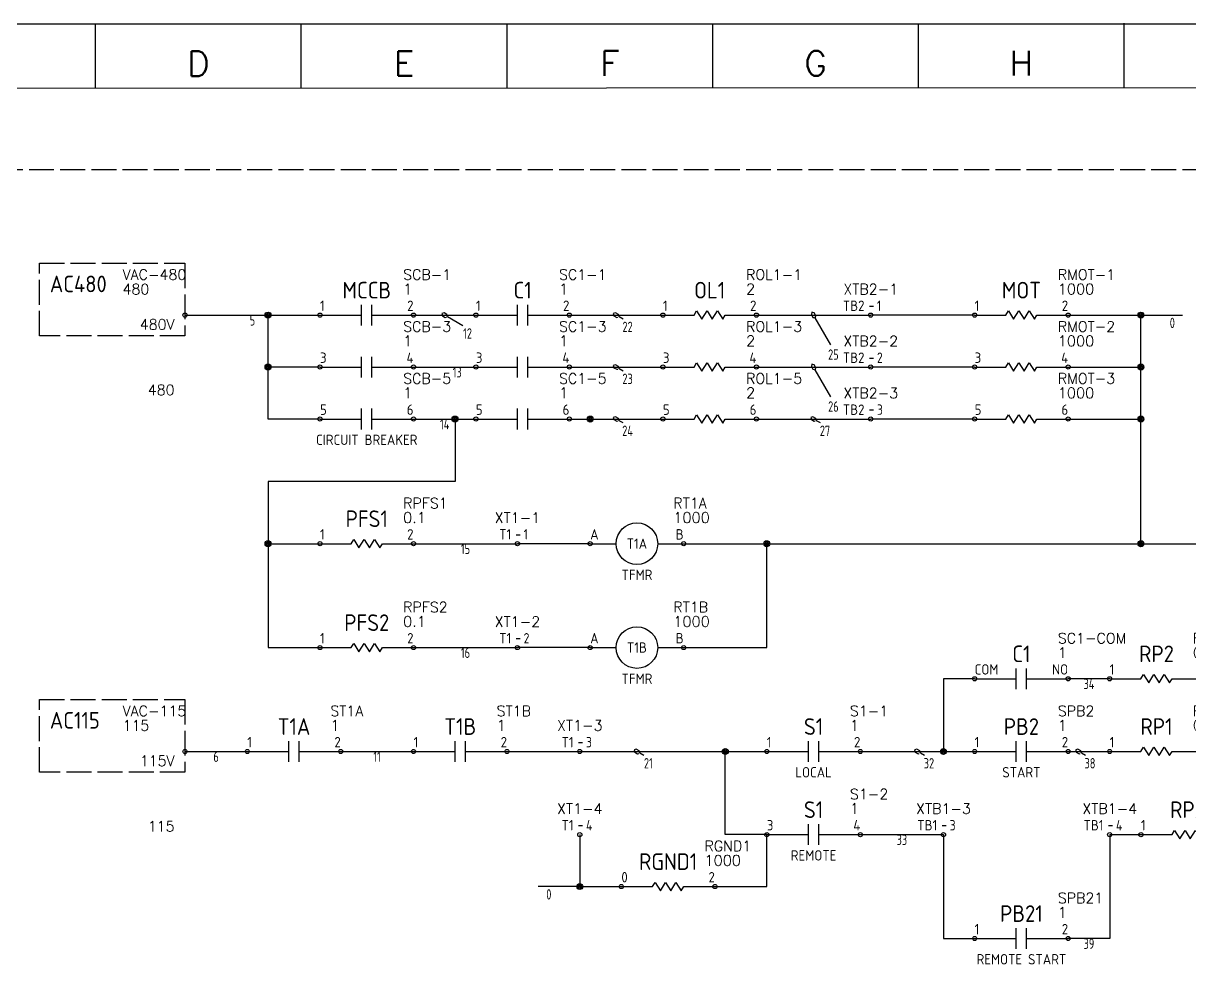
# Model space of a CAD drawing. Header units: millimetres. Extents: x 0 to 1020, y 0 to 646.
# Drawn here: x 146.1 to 426.7, y 415.1 to 645.2 of the extents above; entities that cross this region are included whole.
import ezdxf
from ezdxf.enums import TextEntityAlignment as Align

# ---------------------------------------------------------------- set-up
doc = ezdxf.new("R2010")
doc.units = ezdxf.units.MM
doc.header["$LTSCALE"] = 0.5
doc.linetypes.add('ACAD_ISO02W100', pattern=[15, 12, -3])
for name, color, linetype in [('DESC', 7, 'Continuous'), ('LOCBOX', 7, 'ACAD_ISO02W100'), ('MISC', 7, 'Continuous'), ('NETLIST', 50, 'Continuous'), ('OUTLINE_GRID', 7, 'Continuous'), ('SYMS', 7, 'Continuous'), ('TAGS', 7, 'Continuous'), ('TERMS', 7, 'Continuous'), ('WIREFIXED', 7, 'Continuous'), ('WIRENO', 7, 'Continuous'), ('WIRES', 7, 'Continuous')]:
    doc.layers.add(name, color=color, linetype=linetype)
doc.styles.get("Standard").update_dxf_attribs({"font": 'txt.shx', "bigfont": 'gbcbig.shx'})
doc.styles.add('WD_IEC', font='isocp2.shx', dxfattribs={"width": 0.9, "height": 4})

# ---------------------------------------------------------------- blocks, each defined once
blk = doc.blocks.new('2010 Grid')
at = {"layer": 'OUTLINE_GRID'}
for p, q in [((850, 481.25), (0, 481.25)), ((136.25, 468.37), (136.25, 481.32)), ((177.5, 468.39), (177.5, 481.34)), ((218.75, 468.41), (218.75, 481.36)), ((260, 468.44), (260, 481.38)), ((301.25, 468.46), (301.25, 481.4)), ((342.5, 468.48), (342.5, 481.43)), ((837.5, 468.74), (12.5, 468.31))]:
    blk.add_line(p, q, dxfattribs=at)
at = {"layer": 'OUTLINE_GRID', "char_height": 5, "width": 17.7556, "attachment_point": 5}
for s, insert in [('D', (156.88, 473.34)), ('E', (198.12, 473.37)), ('F', (239.38, 473.39)), ('G', (280.62, 473.41)), ('H', (321.88, 473.43))]:
    blk.add_mtext(s, dxfattribs=dict(at, insert=insert))
blk = doc.blocks.new('CONTACT-NO')
for p, q in [((2.5, 0), (12.5, 0)), ((12.5, -2.5), (12.5, 2.5)), ((15, -2.5), (15, 2.5)), ((15, 0), (25, 0))]:
    blk.add_line(p, q)
for centre in [(2.5, 0), (25, 0)]:
    blk.add_circle(centre, 0.5)
at = {"style": 'WD_IEC', "flags": 1}
blk.add_attdef('LOC', text='', height=4, dxfattribs=at).set_placement((13.75, 11), align=Align.MIDDLE_CENTER)
at = {"style": 'WD_IEC'}
for tag, height, p in [('TAG1', 4, (13.75, 6)), ('DESC1', 2.5, (13.75, -5))]:
    blk.add_attdef(tag, text='', height=height, dxfattribs=at).set_placement(p, align=Align.MIDDLE_CENTER)
for tag, p, height, flags in [('TERM01', (2.5, 1), 2.5, 8), ('X4TERM01', (2.5, 0), 0.64, 1), ('X1TERM02', (25, 0), 0.64, 1)]:
    blk.add_attdef(tag, p, '', height=height, dxfattribs=dict(at, flags=flags))
at = {"style": 'WD_IEC', "flags": 8}
blk.add_attdef('TERM02', text='', height=2.5, dxfattribs=at).set_placement((25, 1), align=Align.RIGHT)
at = {"layer": 'NETLIST'}
for tag, p, height in [('NETTAG', (22.5, 8.5), 2.5), ('NETVALUE', (22.5, 5), 2.56)]:
    blk.add_attdef(tag, p, '', height=height, dxfattribs=at)
blk = doc.blocks.new('RESISTOR-1')
for p, q in [((0, 0), (7.5, 0)), ((7.5, 0), (8.12, 1)), ((8.12, 1), (9.38, -1)), ((9.38, -1), (10.62, 1)), ((10.62, 1), (11.88, -1)), ((11.88, -1), (13.12, 1)), ((13.12, 1), (14.38, -1)), ((14.38, -1), (15, 0)), ((15, 0), (22.5, 0))]:
    blk.add_line(p, q)
for centre in [(0, 0), (22.5, 0)]:
    blk.add_circle(centre, 0.5)
at = {"style": 'WD_IEC', "flags": 1}
blk.add_attdef('LOC', text='', height=4, dxfattribs=at).set_placement((11.25, 11), align=Align.MIDDLE_CENTER)
at = {"style": 'WD_IEC'}
for tag, height, p in [('TAG1', 4, (11.25, 6)), ('DESC1', 2.5, (10.75, -3))]:
    blk.add_attdef(tag, text='', height=height, dxfattribs=at).set_placement(p, align=Align.MIDDLE_CENTER)
for tag, p, height, flags in [('TERM01', (0, 1), 2.5, 8), ('X4TERM01', (0, 0), 0.64, 1), ('X1TERM02', (22.5, 0), 0.64, 1)]:
    blk.add_attdef(tag, p, '', height=height, dxfattribs=dict(at, flags=flags))
at = {"style": 'WD_IEC', "flags": 8}
blk.add_attdef('TERM02', text='', height=2.5, dxfattribs=at).set_placement((22.5, 1), align=Align.RIGHT)
at = {"layer": 'NETLIST'}
for tag, p, height in [('NETTAG', (20, 8.5), 2.5), ('NETVALUE', (20, 5), 2.56)]:
    blk.add_attdef(tag, p, '', height=height, dxfattribs=at)
blk = doc.blocks.new('DCM-1')
at = {"linetype": 'ACAD_ISO02W100'}
blk.add_lwpolyline([(-35, 12.5), (0, 12.5), (0, -5), (-35, -5)], close=True, dxfattribs=at)
blk.add_circle((0, 0), 0.5)
at = {"style": 'WD_IEC'}
for tag, height, flags, p in [('LOC', 4, 1, (-32.5, 14.5)), ('DESC1', 3, 9, (-32.5, 2.5))]:
    blk.add_attdef(tag, text='', height=height, dxfattribs=dict(at, flags=flags)).set_placement(p, align=Align.MIDDLE_LEFT)
blk.add_attdef('TAG1', text='', height=4, dxfattribs=at).set_placement((-32.5, 7.5), align=Align.MIDDLE_LEFT)
at = {"style": 'WD_IEC', "flags": 1}
blk.add_attdef('X1TERM01', (0, 0), '', height=0.5, dxfattribs=at)
blk.add_attdef('TERMDESC01', text='', height=2.5).set_placement((-2.5, -1), align=Align.TOP_RIGHT)
blk.add_attdef('TERM01', text='', height=2.5).set_placement((-2.5, -20), align=Align.BOTTOM_RIGHT)
at = {"layer": 'NETLIST'}
for tag, p in [('NETTAG', (-15, 8.5)), ('NETVALUE', (-15, 5))]:
    blk.add_attdef(tag, p, '', height=2.5, dxfattribs=at)
blk = doc.blocks.new('TBH-1')
blk.add_line((-0.33, 2.17), (0.65, 2.17))
blk.add_circle((0, 0), 0.5)
at = {"style": 'WD_IEC', "flags": 1}
blk.add_attdef('LOC', text='', height=4, dxfattribs=at).set_placement((-15, 7.5), align=Align.MIDDLE_LEFT)
at = {"style": 'WD_IEC'}
blk.add_attdef('TAG1', text='', height=2.5, dxfattribs=at).set_placement((-1.5, 1), align=Align.RIGHT)
at = {"style": 'WD_IEC', "width": 0.9}
blk.add_attdef('TERM01', (1.5, 1), '', height=2.5, dxfattribs=at)
at = {"style": 'WD_IEC', "flags": 1}
blk.add_attdef('X1TERM01', (0, 0), '', height=0.5, dxfattribs=at)
at = {"layer": 'NETLIST'}
for tag, p in [('NETTAG', (0, 5)), ('NETVALUE', (0, -2.5))]:
    blk.add_attdef(tag, text='', height=2.5, dxfattribs=at).set_placement(p, align=Align.CENTER)
blk = doc.blocks.new('WDDOT')
for radius in [0.72, 0.449, 0.223]:
    blk.add_circle((0, 0), radius)
blk = doc.blocks.new('WD_WNH2')
at = {"linetype": 'Continuous', "style": 'WD_IEC', "width": 0.8}
blk.add_attdef('WIRENO', text='', height=2.5, dxfattribs=at).set_placement((0, 0), align=Align.TOP_CENTER)
at = {"style": 'WD_IEC', "flags": 1}
for tag, p in [('W02USER', (0, -1.21)), ('W03USER', (0, -1.33)), ('W04USER', (0, -1.46)), ('W05USER', (0, -1.58)), ('W06USER', (0, -1.71)), ('W07USER', (0, -1.83)), ('W08USER', (0, -1.96)), ('W09USER', (0, -2.08)), ('W01USER', (0, -1.08)), ('W10USER', (0, -2.21))]:
    blk.add_attdef(tag, text='', height=0.08, dxfattribs=at).set_placement(p, align=Align.CENTER)
blk = doc.blocks.new('CONTACTOR-H')
for p, q in [((0, 0), (6.25, 0)), ((16.25, 0), (22.5, 0))]:
    blk.add_line(p, q)
for centre, radius in [((11.25, 0), 5), ((0, 0), 0.5), ((22.5, 0), 0.5)]:
    blk.add_circle(centre, radius)
at = {"style": 'WD_IEC', "flags": 1}
blk.add_attdef('LOC', text='', height=4, dxfattribs=at).set_placement((11.25, 8.5), align=Align.MIDDLE_CENTER)
at = {"style": 'WD_IEC'}
for tag, p, height, flags in [('TERM01', (0, 1), 2.5, 8), ('X4TERM01', (0, 0), 0.64, 1), ('X1TERM02', (22.5, 0), 0.64, 1)]:
    blk.add_attdef(tag, p, '', height=height, dxfattribs=dict(at, flags=flags))
at = {"style": 'WD_IEC', "flags": 8}
blk.add_attdef('TERM02', text='', height=2.5, dxfattribs=at).set_placement((22.5, 1), align=Align.RIGHT)
at = {"style": 'WD_IEC'}
for tag, height, p in [('TAG1', 4, (11.25, 0)), ('DESC1', 2.5, (11.25, -7.5))]:
    blk.add_attdef(tag, text='', height=height, dxfattribs=at).set_placement(p, align=Align.MIDDLE_CENTER)
at = {"layer": 'NETLIST'}
for tag, p, height in [('NETTAG', (20, 8.5), 2.5), ('NETVALUE', (20, 5), 2.56)]:
    blk.add_attdef(tag, p, '', height=height, dxfattribs=at)

msp = doc.modelspace()

# ---------------------------------------------------------------- linework, layer by layer
at = {"layer": 'LOCBOX'}
msp.add_lwpolyline([(65, 610), (632.5, 610), (632.5, 280), (65, 280)], close=True, dxfattribs=at)
at = {"layer": 'WIRENO'}
for points in [[(251.9, 572.46), (248.19, 574.6), (248.04, 575.15), (247.35, 575.54), (246.81, 575.4), (246.96, 574.85), (247.65, 574.46), (247.92, 574.53)], [(290.4, 574.05), (289.44, 574.6), (289.29, 575.15), (288.6, 575.54), (288.06, 575.4), (288.21, 574.85), (288.9, 574.46), (289.17, 574.53)], [(340.38, 567.85), (336.65, 574.31), (336.79, 574.85), (336.4, 575.54), (335.85, 575.69), (335.71, 575.15), (336.1, 574.46), (336.38, 574.39)], [(290.4, 561.55), (289.44, 562.1), (289.29, 562.65), (288.6, 563.04), (288.06, 562.9), (288.21, 562.35), (288.9, 561.96), (289.17, 562.03)], [(340.38, 555.35), (336.65, 561.81), (336.79, 562.35), (336.4, 563.04), (335.85, 563.19), (335.71, 562.65), (336.1, 561.96), (336.38, 561.89)], [(290.4, 549.05), (289.44, 549.6), (289.29, 550.15), (288.6, 550.54), (288.06, 550.4), (288.21, 549.85), (288.9, 549.46), (289.17, 549.53)], [(337.9, 549.05), (336.94, 549.6), (336.79, 550.15), (336.1, 550.54), (335.56, 550.4), (335.71, 549.85), (336.4, 549.46), (336.67, 549.53)], [(295.4, 469.05), (294.44, 469.6), (294.29, 470.15), (293.6, 470.54), (293.06, 470.4), (293.21, 469.85), (293.9, 469.46), (294.17, 469.53)], [(362.9, 469.05), (361.94, 469.6), (361.79, 470.15), (361.1, 470.54), (360.56, 470.4), (360.71, 469.85), (361.4, 469.46), (361.67, 469.53)], [(401.65, 469.05), (400.69, 469.6), (400.54, 470.15), (399.85, 470.54), (399.31, 470.4), (399.46, 469.85), (400.15, 469.46), (400.42, 469.53)]]:
    msp.add_lwpolyline(points, dxfattribs=at)
at = {"layer": 'WIRES'}
for p, q in [((185, 575), (217.5, 575)), ((205, 562.5), (205, 575)), ((240, 575), (255, 575)), ((277.5, 575), (300, 575)), ((322.5, 575), (350, 575)), ((375, 575), (350, 575)), ((397.5, 575), (425, 575)), ((415, 562.5), (415, 575)), ((217.5, 562.5), (205, 562.5)), ((205, 550), (205, 562.5)), ((240, 562.5), (255, 562.5)), ((277.5, 562.5), (300, 562.5)), ((322.5, 562.5), (350, 562.5)), ((375, 562.5), (350, 562.5)), ((397.5, 562.5), (415, 562.5)), ((415, 550), (415, 562.5)), ((217.5, 550), (205, 550)), ((240, 550), (255, 550)), ((250, 550), (250, 535)), ((277.5, 550), (300, 550)), ((322.5, 550), (350, 550)), ((375, 550), (350, 550)), ((397.5, 550), (415, 550)), ((415, 520), (415, 550)), ((250, 535), (205, 535)), ((205, 535), (205, 520)), ((205, 520), (217.5, 520)), ((205, 520), (205, 495)), ((240, 520), (265, 520)), ((282.5, 520), (265, 520)), ((305, 520), (415, 520)), ((325, 495), (325, 520)), ((415, 520), (612.5, 520)), ((205, 495), (217.5, 495)), ((240, 495), (265, 495)), ((282.5, 495), (265, 495)), ((305, 495), (325, 495)), ((375, 487.5), (367.5, 487.5)), ((367.5, 487.5), (367.5, 470)), ((407.5, 487.5), (397.5, 487.5)), ((185, 470), (200, 470)), ((222.5, 470), (240, 470)), ((262.5, 470), (280, 470)), ((280, 470), (325, 470)), ((315, 450), (315, 470)), ((347.5, 470), (375, 470)), ((397.5, 470), (407.5, 470)), ((280, 450), (280, 437.5)), ((325, 450), (315, 450)), ((325, 437.5), (325, 450)), ((347.5, 450), (367.5, 450)), ((367.5, 450), (367.5, 425)), ((407.5, 450), (407.5, 425)), ((407.5, 450), (415, 450)), ((280, 437.5), (270, 437.5)), ((280, 437.5), (290, 437.5)), ((312.5, 437.5), (325, 437.5)), ((367.5, 425), (375, 425)), ((407.5, 425), (397.5, 425))]:
    msp.add_line(p, q, dxfattribs=at)

# ---------------------------------------------------------------- block references
at = {"xscale": 1.2, "yscale": 1.2, "zscale": 1.2}
msp.add_blockref('2010 Grid', (0, 67.5), dxfattribs=at)
for name, p, values in [('DCM-1', (185, 575), {'NETVALUE': '480', 'NETTAG': 'VAC-480', 'TERM01': '480', 'TAG1': 'AC480', 'TERMDESC01': '480V'}), ('TBH-1', (350, 575), {'TAG1': 'TB2', 'TERM01': '1', 'NETTAG': 'XTB2-1'}), ('TBH-1', (350, 562.5), {'TAG1': 'TB2', 'TERM01': '2', 'NETTAG': 'XTB2-2'}), ('TBH-1', (350, 550), {'TAG1': 'TB2', 'TERM01': '3', 'NETTAG': 'XTB2-3'}), ('TBH-1', (265, 520), {'TAG1': 'T1', 'TERM01': '1', 'NETTAG': 'XT1-1'}), ('TBH-1', (265, 495), {'TAG1': 'T1', 'TERM01': '2', 'NETTAG': 'XT1-2'}), ('DCM-1', (185, 470), {'NETVALUE': '115', 'NETTAG': 'VAC-115', 'TERM01': '115', 'TAG1': 'AC115', 'TERMDESC01': '115V'}), ('TBH-1', (280, 470), {'TAG1': 'T1', 'TERM01': '3', 'NETTAG': 'XT1-3'}), ('TBH-1', (280, 450), {'TAG1': 'T1', 'TERM01': '4', 'NETTAG': 'XT1-4'}), ('TBH-1', (367.5, 450), {'TAG1': 'TB1', 'TERM01': '3', 'NETTAG': 'XTB1-3'}), ('TBH-1', (407.5, 450), {'TAG1': 'TB1', 'TERM01': '4', 'NETTAG': 'XTB1-4'})]:
    msp.add_blockref(name, p).add_auto_attribs(values)
ref = msp.add_blockref('CONTACT-NO', (215, 575))
ref.add_attrib('NETTAG', 'SCB-1', (237.5, 583.5), dxfattribs={"layer": 'MISC', "height": 2.5})
ref.add_attrib('NETVALUE', '1', (237.5, 580), dxfattribs={"layer": 'MISC', "height": 2.56})
ref.add_attrib('TAG1', 'MCCB', dxfattribs={"layer": 'TAGS', "height": 4, "style": 'WD_IEC'}).set_placement((228.75, 581), align=Align.MIDDLE_CENTER)
ref.add_attrib('TERM01', '1', (217.5, 576), dxfattribs={"layer": 'TERMS', "height": 2.5, "style": 'WD_IEC'})
ref.add_attrib('TERM02', '2', dxfattribs={"layer": 'TERMS', "height": 2.5, "style": 'WD_IEC'}).set_placement((240, 576), align=Align.RIGHT)
ref = msp.add_blockref('CONTACT-NO', (252.5, 575))
ref.add_attrib('NETTAG', 'SC1-1', (275, 583.5), dxfattribs={"layer": 'NETLIST', "height": 2.5})
ref.add_attrib('NETVALUE', '1', (275, 580), dxfattribs={"layer": 'NETLIST', "height": 2.56})
ref.add_attrib('TAG1', 'C1', dxfattribs={"height": 4, "style": 'WD_IEC'}).set_placement((266.25, 581), align=Align.MIDDLE_CENTER)
ref.add_attrib('TERM01', '1', (255, 576), dxfattribs={"height": 2.5, "style": 'WD_IEC'})
ref.add_attrib('TERM02', '2', dxfattribs={"height": 2.5, "style": 'WD_IEC'}).set_placement((277.5, 576), align=Align.RIGHT)
ref = msp.add_blockref('RESISTOR-1', (300, 575))
ref.add_attrib('NETTAG', 'ROL1-1', (320, 583.5), dxfattribs={"layer": 'NETLIST', "height": 2.5})
ref.add_attrib('NETVALUE', '2', (320, 580), dxfattribs={"layer": 'NETLIST', "height": 2.56})
ref.add_attrib('TAG1', 'OL1', dxfattribs={"height": 4, "style": 'WD_IEC'}).set_placement((311.25, 581), align=Align.MIDDLE_CENTER)
ref.add_attrib('TERM01', '1', (300, 576), dxfattribs={"height": 2.5, "style": 'WD_IEC'})
ref.add_attrib('TERM02', '2', dxfattribs={"height": 2.5, "style": 'WD_IEC'}).set_placement((322.5, 576), align=Align.RIGHT)
ref = msp.add_blockref('RESISTOR-1', (375, 575))
ref.add_attrib('NETTAG', 'RMOT-1', (395, 583.5), dxfattribs={"layer": 'NETLIST', "height": 2.5})
ref.add_attrib('NETVALUE', '1000', (395, 580), dxfattribs={"layer": 'NETLIST', "height": 2.56})
ref.add_attrib('TAG1', 'MOT', dxfattribs={"height": 4, "style": 'WD_IEC'}).set_placement((386.25, 581), align=Align.MIDDLE_CENTER)
ref.add_attrib('TERM01', '1', (375, 576), dxfattribs={"height": 2.5, "style": 'WD_IEC'})
ref.add_attrib('TERM02', '2', dxfattribs={"height": 2.5, "style": 'WD_IEC'}).set_placement((397.5, 576), align=Align.RIGHT)
ref = msp.add_blockref('CONTACT-NO', (215, 562.5))
ref.add_attrib('NETTAG', 'SCB-3', (237.5, 571), dxfattribs={"layer": 'MISC', "height": 2.5})
ref.add_attrib('NETVALUE', '1', (237.5, 567.5), dxfattribs={"layer": 'MISC', "height": 2.56})
ref.add_attrib('TERM01', '3', (217.5, 563.5), dxfattribs={"layer": 'TERMS', "height": 2.5, "style": 'WD_IEC'})
ref.add_attrib('TERM02', '4', dxfattribs={"layer": 'TERMS', "height": 2.5, "style": 'WD_IEC'}).set_placement((240, 563.5), align=Align.RIGHT)
ref = msp.add_blockref('CONTACT-NO', (252.5, 562.5))
ref.add_attrib('NETTAG', 'SC1-3', (275, 571), dxfattribs={"layer": 'NETLIST', "height": 2.5})
ref.add_attrib('NETVALUE', '1', (275, 567.5), dxfattribs={"layer": 'NETLIST', "height": 2.56})
ref.add_attrib('TERM01', '3', (255, 563.5), dxfattribs={"height": 2.5, "style": 'WD_IEC'})
ref.add_attrib('TERM02', '4', dxfattribs={"height": 2.5, "style": 'WD_IEC'}).set_placement((277.5, 563.5), align=Align.RIGHT)
ref = msp.add_blockref('RESISTOR-1', (300, 562.5))
ref.add_attrib('NETTAG', 'ROL1-3', (320, 571), dxfattribs={"layer": 'NETLIST', "height": 2.5})
ref.add_attrib('NETVALUE', '2', (320, 567.5), dxfattribs={"layer": 'NETLIST', "height": 2.56})
ref.add_attrib('TERM01', '3', (300, 563.5), dxfattribs={"height": 2.5, "style": 'WD_IEC'})
ref.add_attrib('TERM02', '4', dxfattribs={"height": 2.5, "style": 'WD_IEC'}).set_placement((322.5, 563.5), align=Align.RIGHT)
ref = msp.add_blockref('RESISTOR-1', (375, 562.5))
ref.add_attrib('NETTAG', 'RMOT-2', (395, 571), dxfattribs={"layer": 'NETLIST', "height": 2.5})
ref.add_attrib('NETVALUE', '1000', (395, 567.5), dxfattribs={"layer": 'NETLIST', "height": 2.56})
ref.add_attrib('TERM01', '3', (375, 563.5), dxfattribs={"height": 2.5, "style": 'WD_IEC'})
ref.add_attrib('TERM02', '4', dxfattribs={"height": 2.5, "style": 'WD_IEC'}).set_placement((397.5, 563.5), align=Align.RIGHT)
ref = msp.add_blockref('CONTACT-NO', (215, 550))
ref.add_attrib('NETTAG', 'SCB-5', (237.5, 558.5), dxfattribs={"layer": 'MISC', "height": 2.5})
ref.add_attrib('NETVALUE', '1', (237.5, 555), dxfattribs={"layer": 'MISC', "height": 2.56})
ref.add_attrib('DESC1', 'CIRCUIT BREAKER', dxfattribs={"layer": 'DESC', "height": 2.5, "style": 'WD_IEC'}).set_placement((228.75, 545), align=Align.MIDDLE_CENTER)
ref.add_attrib('TERM01', '5', (217.5, 551), dxfattribs={"layer": 'TERMS', "height": 2.5, "style": 'WD_IEC'})
ref.add_attrib('TERM02', '6', dxfattribs={"layer": 'TERMS', "height": 2.5, "style": 'WD_IEC'}).set_placement((240, 551), align=Align.RIGHT)
ref = msp.add_blockref('CONTACT-NO', (252.5, 550))
ref.add_attrib('NETTAG', 'SC1-5', (275, 558.5), dxfattribs={"layer": 'NETLIST', "height": 2.5})
ref.add_attrib('NETVALUE', '1', (275, 555), dxfattribs={"layer": 'NETLIST', "height": 2.56})
ref.add_attrib('TERM01', '5', (255, 551), dxfattribs={"height": 2.5, "style": 'WD_IEC'})
ref.add_attrib('TERM02', '6', dxfattribs={"height": 2.5, "style": 'WD_IEC'}).set_placement((277.5, 551), align=Align.RIGHT)
ref = msp.add_blockref('RESISTOR-1', (300, 550))
ref.add_attrib('NETTAG', 'ROL1-5', (320, 558.5), dxfattribs={"layer": 'NETLIST', "height": 2.5})
ref.add_attrib('NETVALUE', '2', (320, 555), dxfattribs={"layer": 'NETLIST', "height": 2.56})
ref.add_attrib('TERM01', '5', (300, 551), dxfattribs={"height": 2.5, "style": 'WD_IEC'})
ref.add_attrib('TERM02', '6', dxfattribs={"height": 2.5, "style": 'WD_IEC'}).set_placement((322.5, 551), align=Align.RIGHT)
ref = msp.add_blockref('RESISTOR-1', (375, 550))
ref.add_attrib('NETTAG', 'RMOT-3', (395, 558.5), dxfattribs={"layer": 'NETLIST', "height": 2.5})
ref.add_attrib('NETVALUE', '1000', (395, 555), dxfattribs={"layer": 'NETLIST', "height": 2.56})
ref.add_attrib('TERM01', '5', (375, 551), dxfattribs={"height": 2.5, "style": 'WD_IEC'})
ref.add_attrib('TERM02', '6', dxfattribs={"height": 2.5, "style": 'WD_IEC'}).set_placement((397.5, 551), align=Align.RIGHT)
ref = msp.add_blockref('RESISTOR-1', (217.5, 520))
ref.add_attrib('NETTAG', 'RPFS1', (237.5, 528.5), dxfattribs={"layer": 'NETLIST', "height": 2.5})
ref.add_attrib('NETVALUE', '0.1', (237.5, 525), dxfattribs={"layer": 'NETLIST', "height": 2.56})
ref.add_attrib('TAG1', 'PFS1', dxfattribs={"height": 4, "style": 'WD_IEC'}).set_placement((228.75, 526), align=Align.MIDDLE_CENTER)
ref.add_attrib('TERM01', '1', (217.5, 521), dxfattribs={"height": 2.5, "style": 'WD_IEC'})
ref.add_attrib('TERM02', '2', dxfattribs={"height": 2.5, "style": 'WD_IEC'}).set_placement((240, 521), align=Align.RIGHT)
ref = msp.add_blockref('CONTACTOR-H', (282.5, 520))
ref.add_attrib('TERM02', 'B', dxfattribs={"height": 2.5, "style": 'WD_IEC'}).set_placement((305, 521), align=Align.RIGHT)
ref.add_attrib('TERM01', 'A', (282.5, 521), dxfattribs={"height": 2.5, "style": 'WD_IEC'})
ref.add_attrib('DESC1', 'TFMR', dxfattribs={"height": 2.5, "style": 'WD_IEC'}).set_placement((293.75, 512.5), align=Align.MIDDLE_CENTER)
ref.add_attrib('TAG1', 'T1A', dxfattribs={"height": 2.5, "style": 'WD_IEC'}).set_placement((293.75, 520), align=Align.MIDDLE_CENTER)
ref.add_attrib('NETVALUE', '1000', (302.5, 525), dxfattribs={"layer": 'NETLIST', "height": 2.56})
ref.add_attrib('NETTAG', 'RT1A', (302.5, 528.5), dxfattribs={"layer": 'NETLIST', "height": 2.5})
ref = msp.add_blockref('RESISTOR-1', (217.5, 495))
ref.add_attrib('NETTAG', 'RPFS2', (237.5, 503.5), dxfattribs={"layer": 'NETLIST', "height": 2.5})
ref.add_attrib('NETVALUE', '0.1', (237.5, 500), dxfattribs={"layer": 'NETLIST', "height": 2.56})
ref.add_attrib('TAG1', 'PFS2', dxfattribs={"height": 4, "style": 'WD_IEC'}).set_placement((228.75, 501), align=Align.MIDDLE_CENTER)
ref.add_attrib('TERM01', '1', (217.5, 496), dxfattribs={"height": 2.5, "style": 'WD_IEC'})
ref.add_attrib('TERM02', '2', dxfattribs={"height": 2.5, "style": 'WD_IEC'}).set_placement((240, 496), align=Align.RIGHT)
ref = msp.add_blockref('CONTACTOR-H', (282.5, 495))
ref.add_attrib('TERM02', 'B', dxfattribs={"height": 2.5, "style": 'WD_IEC'}).set_placement((305, 496), align=Align.RIGHT)
ref.add_attrib('TERM01', 'A', (282.5, 496), dxfattribs={"height": 2.5, "style": 'WD_IEC'})
ref.add_attrib('DESC1', 'TFMR', dxfattribs={"height": 2.5, "style": 'WD_IEC'}).set_placement((293.75, 487.5), align=Align.MIDDLE_CENTER)
ref.add_attrib('TAG1', 'T1B', dxfattribs={"height": 2.5, "style": 'WD_IEC'}).set_placement((293.75, 495), align=Align.MIDDLE_CENTER)
ref.add_attrib('NETVALUE', '1000', (302.5, 500), dxfattribs={"layer": 'NETLIST', "height": 2.56})
ref.add_attrib('NETTAG', 'RT1B', (302.5, 503.5), dxfattribs={"layer": 'NETLIST', "height": 2.5})
ref = msp.add_blockref('CONTACT-NO', (372.5, 487.5))
ref.add_attrib('NETTAG', 'SC1-COM', (395, 496), dxfattribs={"layer": 'NETLIST', "height": 2.5})
ref.add_attrib('NETVALUE', '1', (395, 492.5), dxfattribs={"layer": 'NETLIST', "height": 2.56})
ref.add_attrib('TAG1', 'C1', dxfattribs={"height": 4, "style": 'WD_IEC'}).set_placement((386.25, 493.5), align=Align.MIDDLE_CENTER)
ref.add_attrib('TERM01', 'COM', (375, 488.5), dxfattribs={"height": 2.5, "style": 'WD_IEC'})
ref.add_attrib('TERM02', 'NO', dxfattribs={"height": 2.5, "style": 'WD_IEC'}).set_placement((397.5, 488.5), align=Align.RIGHT)
ref = msp.add_blockref('RESISTOR-1', (407.5, 487.5))
ref.add_attrib('NETTAG', 'RP2', (427.5, 496), dxfattribs={"layer": 'MISC', "height": 2.5})
ref.add_attrib('NETVALUE', '0.1', (427.5, 492.5), dxfattribs={"layer": 'MISC', "height": 2.56})
ref.add_attrib('TAG1', 'RP2', dxfattribs={"layer": 'TAGS', "height": 4, "style": 'WD_IEC'}).set_placement((418.75, 493.5), align=Align.MIDDLE_CENTER)
ref.add_attrib('TERM01', '1', (407.5, 488.5), dxfattribs={"layer": 'TERMS', "height": 2.5, "style": 'WD_IEC'})
ref.add_attrib('TERM02', '2', dxfattribs={"layer": 'TERMS', "height": 2.5, "style": 'WD_IEC'}).set_placement((430, 488.5), align=Align.RIGHT)
ref = msp.add_blockref('CONTACT-NO', (197.5, 470))
ref.add_attrib('NETTAG', 'ST1A', (220, 478.5), dxfattribs={"layer": 'NETLIST', "height": 2.5})
ref.add_attrib('NETVALUE', '1', (220, 475), dxfattribs={"layer": 'NETLIST', "height": 2.56})
ref.add_attrib('TAG1', 'T1A', dxfattribs={"height": 4, "style": 'WD_IEC'}).set_placement((211.25, 476), align=Align.MIDDLE_CENTER)
ref.add_attrib('TERM01', '1', (200, 471), dxfattribs={"height": 2.5, "style": 'WD_IEC'})
ref.add_attrib('TERM02', '2', dxfattribs={"height": 2.5, "style": 'WD_IEC'}).set_placement((222.5, 471), align=Align.RIGHT)
ref = msp.add_blockref('CONTACT-NO', (237.5, 470))
ref.add_attrib('NETTAG', 'ST1B', (260, 478.5), dxfattribs={"layer": 'NETLIST', "height": 2.5})
ref.add_attrib('NETVALUE', '1', (260, 475), dxfattribs={"layer": 'NETLIST', "height": 2.56})
ref.add_attrib('TAG1', 'T1B', dxfattribs={"height": 4, "style": 'WD_IEC'}).set_placement((251.25, 476), align=Align.MIDDLE_CENTER)
ref.add_attrib('TERM01', '1', (240, 471), dxfattribs={"height": 2.5, "style": 'WD_IEC'})
ref.add_attrib('TERM02', '2', dxfattribs={"height": 2.5, "style": 'WD_IEC'}).set_placement((262.5, 471), align=Align.RIGHT)
ref = msp.add_blockref('CONTACT-NO', (322.5, 470))
ref.add_attrib('NETTAG', 'S1-1', (345, 478.5), dxfattribs={"layer": 'NETLIST', "height": 2.5})
ref.add_attrib('NETVALUE', '1', (345, 475), dxfattribs={"layer": 'NETLIST', "height": 2.56})
ref.add_attrib('TAG1', 'S1', dxfattribs={"height": 4, "style": 'WD_IEC'}).set_placement((336.25, 476), align=Align.MIDDLE_CENTER)
ref.add_attrib('DESC1', 'LOCAL', dxfattribs={"height": 2.5, "style": 'WD_IEC'}).set_placement((336.25, 465), align=Align.MIDDLE_CENTER)
ref.add_attrib('TERM01', '1', (325, 471), dxfattribs={"height": 2.5, "style": 'WD_IEC'})
ref.add_attrib('TERM02', '2', dxfattribs={"height": 2.5, "style": 'WD_IEC'}).set_placement((347.5, 471), align=Align.RIGHT)
ref = msp.add_blockref('CONTACT-NO', (372.5, 470))
ref.add_attrib('NETTAG', 'SPB2', (395, 478.5), dxfattribs={"layer": 'NETLIST', "height": 2.5})
ref.add_attrib('NETVALUE', '1', (395, 475), dxfattribs={"layer": 'NETLIST', "height": 2.56})
ref.add_attrib('TAG1', 'PB2', dxfattribs={"height": 4, "style": 'WD_IEC'}).set_placement((386.25, 476), align=Align.MIDDLE_CENTER)
ref.add_attrib('DESC1', 'START', dxfattribs={"height": 2.5, "style": 'WD_IEC'}).set_placement((386.25, 465), align=Align.MIDDLE_CENTER)
ref.add_attrib('TERM01', '1', (375, 471), dxfattribs={"height": 2.5, "style": 'WD_IEC'})
ref.add_attrib('TERM02', '2', dxfattribs={"height": 2.5, "style": 'WD_IEC'}).set_placement((397.5, 471), align=Align.RIGHT)
ref = msp.add_blockref('RESISTOR-1', (407.5, 470))
ref.add_attrib('NETTAG', 'RP1', (427.5, 478.5), dxfattribs={"layer": 'MISC', "height": 2.5})
ref.add_attrib('NETVALUE', '0.1', (427.5, 475), dxfattribs={"layer": 'MISC', "height": 2.56})
ref.add_attrib('TAG1', 'RP1', dxfattribs={"layer": 'TAGS', "height": 4, "style": 'WD_IEC'}).set_placement((418.75, 476), align=Align.MIDDLE_CENTER)
ref.add_attrib('TERM01', '1', (407.5, 471), dxfattribs={"layer": 'TERMS', "height": 2.5, "style": 'WD_IEC'})
ref.add_attrib('TERM02', '2', dxfattribs={"layer": 'TERMS', "height": 2.5, "style": 'WD_IEC'}).set_placement((430, 471), align=Align.RIGHT)
ref = msp.add_blockref('CONTACT-NO', (322.5, 450))
ref.add_attrib('NETTAG', 'S1-2', (345, 458.5), dxfattribs={"layer": 'NETLIST', "height": 2.5})
ref.add_attrib('NETVALUE', '1', (345, 455), dxfattribs={"layer": 'NETLIST', "height": 2.56})
ref.add_attrib('TAG1', 'S1', dxfattribs={"height": 4, "style": 'WD_IEC'}).set_placement((336.25, 456), align=Align.MIDDLE_CENTER)
ref.add_attrib('DESC1', 'REMOTE', dxfattribs={"height": 2.5, "style": 'WD_IEC'}).set_placement((336.25, 445), align=Align.MIDDLE_CENTER)
ref.add_attrib('TERM01', '3', (325, 451), dxfattribs={"height": 2.5, "style": 'WD_IEC'})
ref.add_attrib('TERM02', '4', dxfattribs={"height": 2.5, "style": 'WD_IEC'}).set_placement((347.5, 451), align=Align.RIGHT)
ref = msp.add_blockref('RESISTOR-1', (415, 450))
ref.add_attrib('NETTAG', 'RP3', (435, 458.5), dxfattribs={"layer": 'MISC', "height": 2.5})
ref.add_attrib('NETVALUE', '0.1', (435, 455), dxfattribs={"layer": 'MISC', "height": 2.56})
ref.add_attrib('TAG1', 'RP3', dxfattribs={"layer": 'TAGS', "height": 4, "style": 'WD_IEC'}).set_placement((426.25, 456), align=Align.MIDDLE_CENTER)
ref.add_attrib('TERM01', '1', (415, 451), dxfattribs={"layer": 'TERMS', "height": 2.5, "style": 'WD_IEC'})
ref.add_attrib('TERM02', '2', dxfattribs={"layer": 'TERMS', "height": 2.5, "style": 'WD_IEC'}).set_placement((437.5, 451), align=Align.RIGHT)
ref = msp.add_blockref('RESISTOR-1', (290, 437.5))
ref.add_attrib('NETTAG', 'RGND1', (310, 446), dxfattribs={"layer": 'NETLIST', "height": 2.5})
ref.add_attrib('NETVALUE', '1000', (310, 442.5), dxfattribs={"layer": 'NETLIST', "height": 2.56})
ref.add_attrib('TAG1', 'RGND1', dxfattribs={"height": 4, "style": 'WD_IEC'}).set_placement((301.25, 443.5), align=Align.MIDDLE_CENTER)
ref.add_attrib('TERM01', '0', (290, 438.5), dxfattribs={"height": 2.5, "style": 'WD_IEC'})
ref.add_attrib('TERM02', '2', dxfattribs={"height": 2.5, "style": 'WD_IEC'}).set_placement((312.5, 438.5), align=Align.RIGHT)
ref = msp.add_blockref('CONTACT-NO', (372.5, 425))
ref.add_attrib('NETTAG', 'SPB21', (395, 433.5), dxfattribs={"layer": 'NETLIST', "height": 2.5})
ref.add_attrib('NETVALUE', '1', (395, 430), dxfattribs={"layer": 'NETLIST', "height": 2.56})
ref.add_attrib('TAG1', 'PB21', dxfattribs={"height": 4, "style": 'WD_IEC'}).set_placement((386.25, 431), align=Align.MIDDLE_CENTER)
ref.add_attrib('DESC1', 'REMOTE START', dxfattribs={"height": 2.5, "style": 'WD_IEC'}).set_placement((386.25, 420), align=Align.MIDDLE_CENTER)
ref.add_attrib('TERM01', '1', (375, 426), dxfattribs={"height": 2.5, "style": 'WD_IEC'})
ref.add_attrib('TERM02', '2', dxfattribs={"height": 2.5, "style": 'WD_IEC'}).set_placement((397.5, 426), align=Align.RIGHT)
at = {"layer": 'SYMS'}
for p in [(205, 575), (415, 575), (205, 562.5), (415, 562.5), (250, 550), (282.5, 550), (415, 550), (205, 520), (325, 520), (415, 520), (315, 470), (367.5, 470), (280, 437.5)]:
    msp.add_blockref('WDDOT', p, dxfattribs=at)
at = {"layer": 'WIREFIXED'}
ref = msp.add_blockref('WD_WNH2', (422.5, 575), dxfattribs=at)
ref.add_attrib('WIRENOF', '0', dxfattribs={"linetype": 'Continuous', "height": 2.5, "style": 'WD_IEC', "width": 0.8}).set_placement((422.56, 574.37), align=Align.TOP_CENTER)
ref = msp.add_blockref('WD_WNH2', (272.5, 437.5), dxfattribs=at)
ref.add_attrib('WIRENOF', '0', dxfattribs={"linetype": 'Continuous', "height": 2.5, "style": 'WD_IEC', "width": 0.8}).set_placement((272.56, 436.87), align=Align.TOP_CENTER)
ref = msp.add_blockref('WD_WNH2', (402.5, 425), dxfattribs=at)
ref.add_attrib('WIRENOF', '39', dxfattribs={"linetype": 'Continuous', "height": 2.5, "style": 'WD_IEC', "width": 0.8}).set_placement((402.5, 425), align=Align.TOP_CENTER)
at = {"layer": 'WIRENO'}
ref = msp.add_blockref('WD_WNH2', (201.25, 575), dxfattribs=at)
ref.add_attrib('WIRENO', '5', dxfattribs={"linetype": 'Continuous', "height": 2.5, "style": 'WD_IEC', "width": 0.8}).set_placement((201.25, 575), align=Align.TOP_CENTER)
ref = msp.add_blockref('WD_WNH2', (288.75, 575), dxfattribs=at)
ref.add_attrib('WIRENO', '22', dxfattribs={"linetype": 'Continuous', "height": 2.5, "style": 'WD_IEC', "width": 0.8}).set_placement((291.5, 573.41), align=Align.TOP_CENTER)
ref = msp.add_blockref('WD_WNH2', (247.5, 575), dxfattribs=at)
ref.add_attrib('WIRENO', '12', dxfattribs={"linetype": 'Continuous', "height": 2.5, "style": 'WD_IEC', "width": 0.8}).set_placement((253, 571.83), align=Align.TOP_CENTER)
ref = msp.add_blockref('WD_WNH2', (336.25, 575), dxfattribs=at)
ref.add_attrib('WIRENO', '25', dxfattribs={"linetype": 'Continuous', "height": 2.5, "style": 'WD_IEC', "width": 0.8}).set_placement((341.01, 566.75), align=Align.TOP_CENTER)
ref = msp.add_blockref('WD_WNH2', (250.5, 562.5), dxfattribs=at)
ref.add_attrib('WIRENO', '13', dxfattribs={"linetype": 'Continuous', "height": 2.5, "style": 'WD_IEC', "width": 0.8}).set_placement((250.5, 562.5), align=Align.TOP_CENTER)
ref = msp.add_blockref('WD_WNH2', (288.75, 562.5), dxfattribs=at)
ref.add_attrib('WIRENO', '23', dxfattribs={"linetype": 'Continuous', "height": 2.5, "style": 'WD_IEC', "width": 0.8}).set_placement((291.5, 560.91), align=Align.TOP_CENTER)
ref = msp.add_blockref('WD_WNH2', (336.25, 562.5), dxfattribs=at)
ref.add_attrib('WIRENO', '26', dxfattribs={"linetype": 'Continuous', "height": 2.5, "style": 'WD_IEC', "width": 0.8}).set_placement((341.01, 554.25), align=Align.TOP_CENTER)
ref = msp.add_blockref('WD_WNH2', (247.5, 550), dxfattribs=at)
ref.add_attrib('WIRENO', '14', dxfattribs={"linetype": 'Continuous', "height": 2.5, "style": 'WD_IEC', "width": 0.8}).set_placement((247.5, 550), align=Align.TOP_CENTER)
ref = msp.add_blockref('WD_WNH2', (288.75, 550), dxfattribs=at)
ref.add_attrib('WIRENO', '24', dxfattribs={"linetype": 'Continuous', "height": 2.5, "style": 'WD_IEC', "width": 0.8}).set_placement((291.5, 548.41), align=Align.TOP_CENTER)
ref = msp.add_blockref('WD_WNH2', (336.25, 550), dxfattribs=at)
ref.add_attrib('WIRENO', '27', dxfattribs={"linetype": 'Continuous', "height": 2.5, "style": 'WD_IEC', "width": 0.8}).set_placement((339, 548.41), align=Align.TOP_CENTER)
ref = msp.add_blockref('WD_WNH2', (252.5, 520), dxfattribs=at)
ref.add_attrib('WIRENO', '15', dxfattribs={"linetype": 'Continuous', "height": 2.5, "style": 'WD_IEC', "width": 0.8}).set_placement((252.5, 520), align=Align.TOP_CENTER)
ref = msp.add_blockref('WD_WNH2', (252.5, 495), dxfattribs=at)
ref.add_attrib('WIRENO', '16', dxfattribs={"linetype": 'Continuous', "height": 2.5, "style": 'WD_IEC', "width": 0.8}).set_placement((252.5, 495), align=Align.TOP_CENTER)
ref = msp.add_blockref('WD_WNH2', (402.5, 487.5), dxfattribs=at)
ref.add_attrib('WIRENO', '34', dxfattribs={"linetype": 'Continuous', "height": 2.5, "style": 'WD_IEC', "width": 0.8}).set_placement((402.5, 487.5), align=Align.TOP_CENTER)
ref = msp.add_blockref('WD_WNH2', (192.5, 470), dxfattribs=at)
ref.add_attrib('WIRENO', '6', dxfattribs={"linetype": 'Continuous', "height": 2.5, "style": 'WD_IEC', "width": 0.8}).set_placement((192.5, 470), align=Align.TOP_CENTER)
ref = msp.add_blockref('WD_WNH2', (231.25, 470), dxfattribs=at)
ref.add_attrib('WIRENO', '11', dxfattribs={"linetype": 'Continuous', "height": 2.5, "style": 'WD_IEC', "width": 0.8}).set_placement((231.25, 470), align=Align.TOP_CENTER)
ref = msp.add_blockref('WD_WNH2', (293.75, 470), dxfattribs=at)
ref.add_attrib('WIRENO', '21', dxfattribs={"linetype": 'Continuous', "height": 2.5, "style": 'WD_IEC', "width": 0.8}).set_placement((296.5, 468.41), align=Align.TOP_CENTER)
ref = msp.add_blockref('WD_WNH2', (361.25, 470), dxfattribs=at)
ref.add_attrib('WIRENO', '32', dxfattribs={"linetype": 'Continuous', "height": 2.5, "style": 'WD_IEC', "width": 0.8}).set_placement((364, 468.41), align=Align.TOP_CENTER)
ref = msp.add_blockref('WD_WNH2', (400, 470), dxfattribs=at)
ref.add_attrib('WIRENO', '38', dxfattribs={"linetype": 'Continuous', "height": 2.5, "style": 'WD_IEC', "width": 0.8}).set_placement((402.75, 468.41), align=Align.TOP_CENTER)
ref = msp.add_blockref('WD_WNH2', (357.5, 450), dxfattribs=at)
ref.add_attrib('WIRENO', '33', dxfattribs={"linetype": 'Continuous', "height": 2.5, "style": 'WD_IEC', "width": 0.8}).set_placement((357.5, 450), align=Align.TOP_CENTER)

doc.saveas('drawing.dxf')
